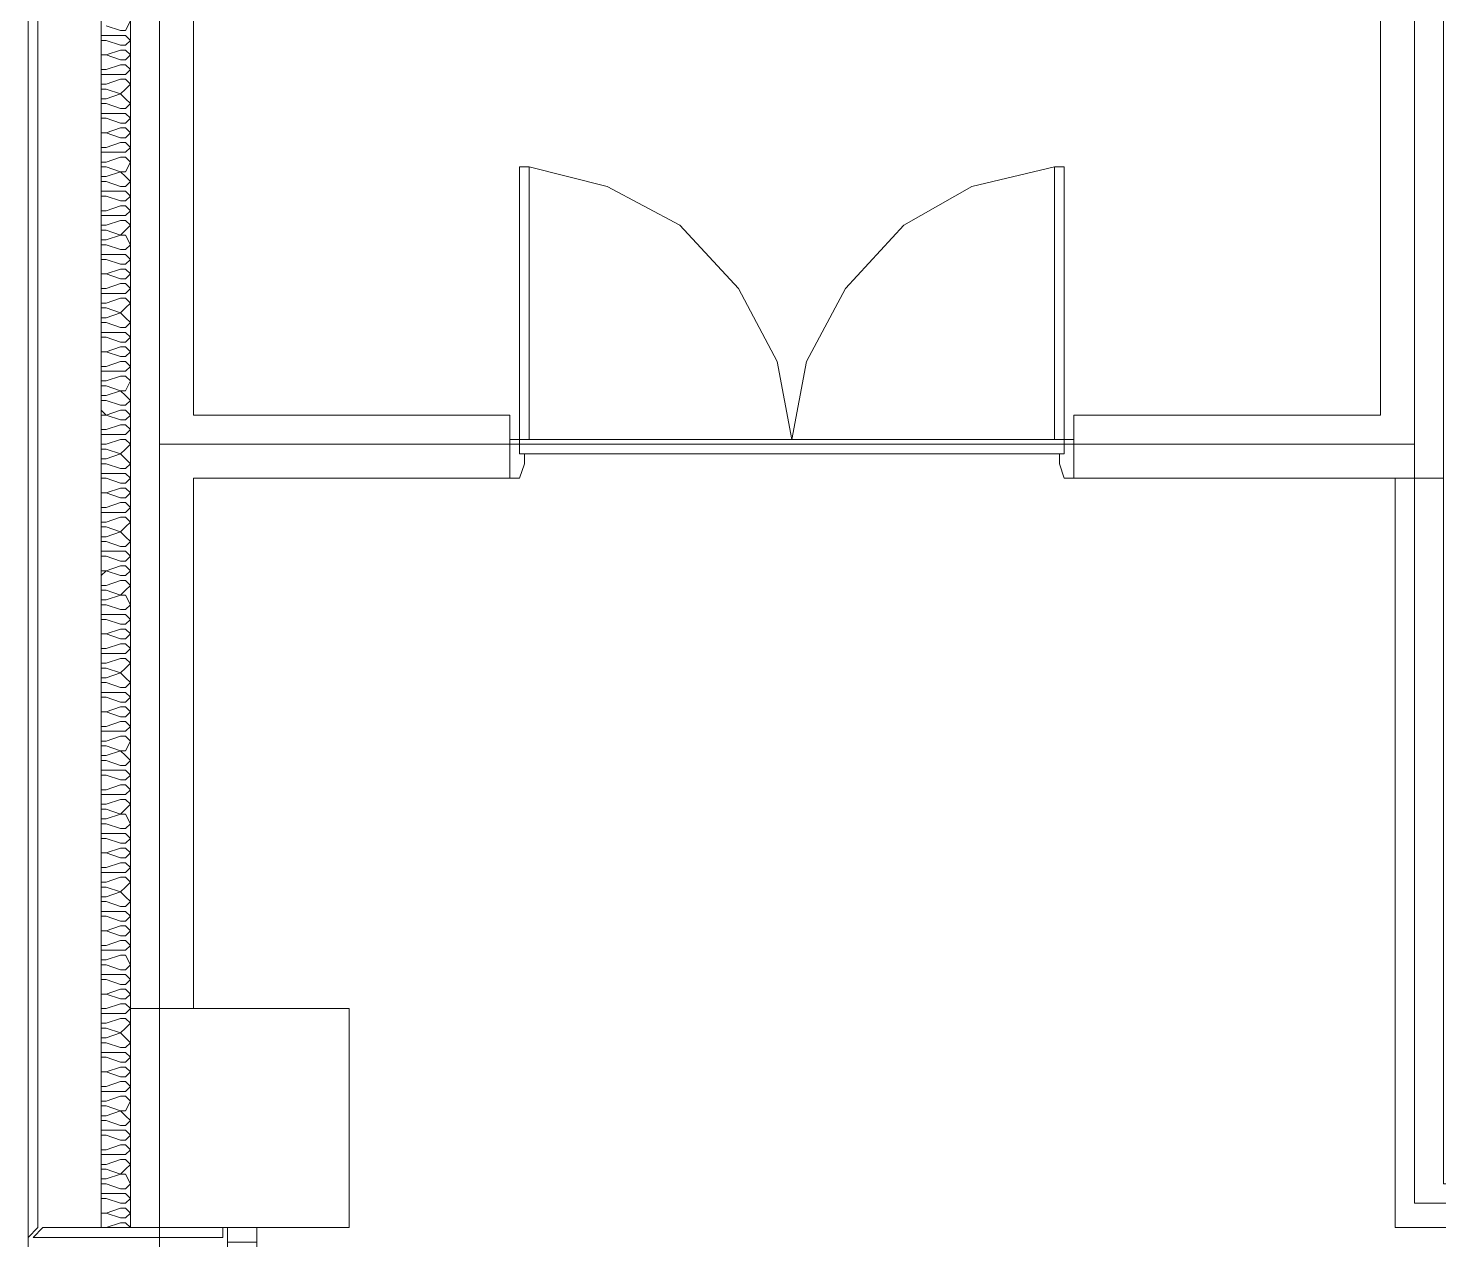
# Model space of a CAD drawing. Header units: millimetres. Extents: x -4005 to 126991, y -1911 to 106703.
# Drawn here: x 18526 to 23034, y 29588 to 33458 of the extents above; entities that cross this region are included whole.
import ezdxf

# ---------------------------------------------------------------- set-up
doc = ezdxf.new("R2010")
doc.units = ezdxf.units.MM
doc.layers.add('PDF_형상', color=7, linetype='Continuous')

msp = doc.modelspace()

# ---------------------------------------------------------------- linework, layer by layer
at = {"layer": 'PDF_형상', "lineweight": 5}
for points in [[(18557.1, 29626.7), (18526, 29595.6), (18526, 39388.8), (18557.1, 39357.7)], [(18852.5, 29626.7), (18852.5, 39077.9), (20158.2, 39077.9), (20158.2, 38875.8), (19256.6, 38875.8), (19256.6, 38673.7), (19054.6, 38673.7), (19054.6, 32222.7), (20065, 32222.7), (20065, 32020.6), (19054.6, 32020.6), (19054.6, 30326.2), (19552, 30326.2), (19552, 29626.7)], [(18945.8, 38969.1), (18945.8, 32129.4), (22956.3, 32129.4), (22956.3, 38969.1)], [(22956.3, 38969.1), (22956.3, 32129.4), (22956.3, 29704.4), (26702.5, 29704.4), (26702.5, 38969.1)], [(18774.8, 33373), (18821.4, 33357.4), (18836.9, 33357.4), (18852.5, 33373), (18836.9, 33388.5), (18821.4, 33388.5)], [(18774.8, 33124.3), (18821.4, 33108.7), (18836.9, 33108.7), (18852.5, 33124.3), (18836.9, 33139.8), (18821.4, 33139.8)], [(20096.1, 32144.9), (20096.1, 33015.4), (20127.1, 33015.4), (20127.1, 32144.9)], [(21837.1, 32144.9), (21837.1, 33015.4), (21806, 33015.4), (21806, 32144.9)], [(18774.8, 32673.5), (18821.4, 32657.9), (18836.9, 32657.9), (18852.5, 32673.5), (18836.9, 32689), (18821.4, 32689)], [(18774.8, 32424.7), (18821.4, 32409.2), (18836.9, 32409.2), (18852.5, 32424.7), (18836.9, 32440.3), (18821.4, 32440.3)], [(18774.8, 32222.7), (18821.4, 32207.1), (18836.9, 32207.1), (18852.5, 32222.7), (18836.9, 32238.2), (18821.4, 32238.2)], [(18774.8, 31974), (18821.4, 31958.4), (18836.9, 31958.4), (18852.5, 31974), (18836.9, 31989.5), (18821.4, 31989.5)], [(18774.8, 31725.2), (18821.4, 31709.7), (18836.9, 31709.7), (18852.5, 31725.2), (18836.9, 31740.8), (18821.4, 31740.8)], [(18774.8, 31523.2), (18821.4, 31507.6), (18836.9, 31507.6), (18852.5, 31523.2), (18836.9, 31538.7), (18821.4, 31538.7)], [(18774.8, 31274.4), (18821.4, 31258.9), (18836.9, 31258.9), (18852.5, 31274.4), (18836.9, 31290), (18821.4, 31290)], [(18774.8, 30823.6), (18821.4, 30808.1), (18836.9, 30808.1), (18852.5, 30823.6), (18836.9, 30839.2), (18821.4, 30839.2)], [(18774.8, 30574.9), (18821.4, 30559.4), (18836.9, 30559.4), (18852.5, 30574.9), (18836.9, 30590.5), (18821.4, 30590.5)], [(18774.8, 30372.8), (18821.4, 30357.3), (18836.9, 30357.3), (18852.5, 30372.8), (18836.9, 30388.4), (18821.4, 30388.4)], [(19552, 30326.2), (19552, 29626.7), (18852.5, 29626.7), (18852.5, 30326.2)], [(18774.8, 30124.1), (18821.4, 30108.6), (18836.9, 30108.6), (18852.5, 30124.1), (18836.9, 30139.7), (18821.4, 30139.7)], [(18774.8, 29673.3), (18821.4, 29657.8), (18836.9, 29657.8), (18852.5, 29673.3), (18836.9, 29688.9), (18821.4, 29688.9)], [(18572.7, 29626.7), (18541.6, 29595.6), (19147.8, 29595.6), (19147.8, 29626.7)], [(19256.6, 29626.7), (19256.6, 29580.1), (19163.4, 29580.1), (19163.4, 29626.7)]]:
    msp.add_lwpolyline(points, close=True, dxfattribs=at)
for points in [[(20158.2, 39171.1), (18759.2, 39171.1), (18759.2, 29626.7)], [(22894.1, 32020.6), (22894.1, 29626.7), (24588.5, 29626.7), (24588.5, 29766.6), (23049.5, 29766.6), (23049.5, 38875.8), (23749.1, 38875.8), (23749.1, 39077.9), (21759.3, 39077.9), (21759.3, 38875.8), (22847.5, 38875.8), (22847.5, 32222.7), (21868.1, 32222.7), (21868.1, 32020.6), (23049.5, 32020.6)], [(49195.7, 20470.9), (45449.4, 20470.9), (41703.2, 20470.9), (37956.9, 20470.9), (34195.1, 20470.9), (30448.8, 20470.9), (26702.5, 20470.9), (22956.3, 20470.9), (22956.3, 24465.9), (18945.8, 24465.9), (18945.8, 32129.4), (18945.8, 38969.1), (22956.3, 38969.1), (26702.5, 38969.1), (30448.8, 38969.1), (34195.1, 38969.1), (37956.9, 38969.1), (41703.2, 38969.1), (45449.4, 38969.1), (49195.7, 38969.1)], [(18852.5, 29626.7), (18836.9, 29642.2), (18821.4, 29642.2), (18774.8, 29626.7), (18759.2, 29626.7), (18759.2, 29642.2), (18759.2, 29657.8), (18759.2, 29673.3), (18774.8, 29673.3), (18759.2, 29673.3), (18759.2, 29688.9), (18759.2, 29704.4), (18759.2, 29720), (18774.8, 29720), (18821.4, 29704.4), (18836.9, 29704.4), (18852.5, 29720), (18836.9, 29735.5), (18821.4, 29735.5), (18774.8, 29735.5), (18759.2, 29735.5), (18759.2, 29751.1), (18759.2, 29766.6), (18774.8, 29766.6), (18821.4, 29751.1), (18836.9, 29751.1), (18852.5, 29766.6), (18836.9, 29797.7), (18821.4, 29797.7), (18774.8, 29782.2), (18759.2, 29782.2), (18759.2, 29797.7), (18759.2, 29813.2), (18774.8, 29813.2), (18821.4, 29797.7), (18836.9, 29813.2), (18852.5, 29828.8), (18836.9, 29844.3), (18821.4, 29844.3), (18774.8, 29828.8), (18759.2, 29828.8), (18759.2, 29844.3), (18759.2, 29859.9), (18774.8, 29859.9), (18821.4, 29859.9), (18836.9, 29859.9), (18852.5, 29875.4), (18836.9, 29891), (18821.4, 29891), (18774.8, 29875.4), (18759.2, 29875.4), (18759.2, 29891), (18759.2, 29906.5), (18759.2, 29922.1), (18774.8, 29922.1), (18821.4, 29906.5), (18836.9, 29906.5), (18852.5, 29922.1), (18836.9, 29937.6), (18821.4, 29937.6), (18774.8, 29937.6), (18759.2, 29937.6), (18759.2, 29953.1), (18759.2, 29968.7), (18774.8, 29968.7), (18821.4, 29953.1), (18836.9, 29953.1), (18852.5, 29968.7), (18836.9, 29984.2), (18821.4, 29999.8), (18774.8, 29984.2), (18759.2, 29984.2), (18759.2, 29999.8), (18759.2, 30015.3), (18774.8, 30015.3), (18821.4, 29999.8), (18836.9, 29999.8), (18852.5, 30030.9), (18836.9, 30046.4), (18821.4, 30046.4), (18774.8, 30030.9), (18759.2, 30030.9), (18759.2, 30046.4), (18759.2, 30062), (18774.8, 30062), (18821.4, 30062), (18836.9, 30062), (18852.5, 30077.5), (18836.9, 30093), (18821.4, 30093), (18774.8, 30077.5), (18759.2, 30077.5), (18759.2, 30093), (18759.2, 30108.6), (18759.2, 30124.1), (18774.8, 30124.1), (18759.2, 30124.1), (18759.2, 30139.7), (18759.2, 30155.2), (18759.2, 30170.8), (18774.8, 30170.8), (18821.4, 30155.2), (18836.9, 30155.2), (18852.5, 30170.8), (18836.9, 30186.3), (18821.4, 30186.3), (18774.8, 30186.3), (18759.2, 30186.3), (18759.2, 30201.9), (18759.2, 30217.4), (18774.8, 30217.4), (18821.4, 30201.9), (18836.9, 30201.9), (18852.5, 30217.4), (18836.9, 30232.9), (18821.4, 30248.5), (18774.8, 30232.9), (18759.2, 30232.9), (18759.2, 30248.5), (18759.2, 30264), (18774.8, 30264), (18821.4, 30248.5), (18836.9, 30264), (18852.5, 30279.6), (18836.9, 30295.1), (18821.4, 30295.1), (18774.8, 30279.6), (18759.2, 30279.6), (18759.2, 30295.1), (18759.2, 30310.7), (18774.8, 30310.7), (18821.4, 30310.7), (18836.9, 30310.7), (18852.5, 30326.2), (18836.9, 30341.8), (18821.4, 30341.8), (18774.8, 30326.2), (18759.2, 30326.2), (18759.2, 30341.8), (18759.2, 30357.3), (18759.2, 30372.8), (18774.8, 30372.8), (18759.2, 30372.8), (18759.2, 30388.4), (18759.2, 30403.9), (18759.2, 30419.5), (18774.8, 30419.5), (18821.4, 30403.9), (18836.9, 30403.9), (18852.5, 30419.5), (18836.9, 30435), (18821.4, 30435), (18774.8, 30435), (18759.2, 30435), (18759.2, 30450.6), (18759.2, 30466.1), (18774.8, 30466.1), (18821.4, 30450.6), (18836.9, 30450.6), (18852.5, 30466.1), (18836.9, 30497.2), (18821.4, 30497.2), (18774.8, 30481.7), (18759.2, 30481.7), (18759.2, 30497.2), (18759.2, 30512.8), (18774.8, 30512.8), (18821.4, 30512.8), (18836.9, 30512.8), (18852.5, 30528.3), (18836.9, 30543.8), (18821.4, 30543.8), (18774.8, 30528.3), (18759.2, 30528.3), (18759.2, 30543.8), (18759.2, 30559.4), (18759.2, 30574.9), (18774.8, 30574.9), (18759.2, 30574.9), (18759.2, 30590.5), (18759.2, 30606), (18759.2, 30621.6), (18774.8, 30621.6), (18821.4, 30606), (18836.9, 30606), (18852.5, 30621.6), (18836.9, 30637.1), (18821.4, 30637.1), (18774.8, 30637.1), (18759.2, 30637.1), (18759.2, 30652.7), (18759.2, 30668.2), (18774.8, 30668.2), (18821.4, 30652.7), (18836.9, 30652.7), (18852.5, 30668.2), (18836.9, 30683.7), (18821.4, 30699.3), (18774.8, 30683.7), (18759.2, 30683.7), (18759.2, 30699.3), (18759.2, 30714.8), (18774.8, 30714.8), (18821.4, 30699.3), (18836.9, 30714.8), (18852.5, 30730.4), (18836.9, 30745.9), (18821.4, 30745.9), (18774.8, 30730.4), (18759.2, 30730.4), (18759.2, 30745.9), (18759.2, 30761.5), (18774.8, 30761.5), (18821.4, 30761.5), (18836.9, 30761.5), (18852.5, 30777), (18836.9, 30792.6), (18821.4, 30792.6), (18774.8, 30777), (18759.2, 30777), (18759.2, 30792.6), (18759.2, 30808.1), (18759.2, 30823.6), (18774.8, 30823.6), (18759.2, 30823.6), (18759.2, 30839.2), (18759.2, 30854.7), (18759.2, 30870.3), (18774.8, 30870.3), (18821.4, 30854.7), (18836.9, 30854.7), (18852.5, 30870.3), (18836.9, 30885.8), (18821.4, 30885.8), (18774.8, 30885.8), (18759.2, 30885.8), (18759.2, 30901.4), (18759.2, 30916.9), (18774.8, 30916.9), (18821.4, 30901.4), (18836.9, 30901.4), (18852.5, 30916.9), (18836.9, 30948), (18821.4, 30948), (18774.8, 30932.5), (18759.2, 30932.5), (18759.2, 30948), (18759.2, 30963.5), (18774.8, 30963.5), (18821.4, 30948), (18836.9, 30963.5), (18852.5, 30979.1), (18836.9, 30994.6), (18821.4, 30994.6), (18774.8, 30979.1), (18759.2, 30979.1), (18759.2, 30994.6), (18759.2, 31010.2), (18774.8, 31010.2), (18821.4, 31010.2), (18836.9, 31010.2), (18852.5, 31025.7), (18836.9, 31041.3), (18821.4, 31041.3), (18774.8, 31025.7), (18759.2, 31025.7), (18759.2, 31041.3), (18759.2, 31056.8), (18759.2, 31072.4), (18774.8, 31072.4), (18821.4, 31056.8), (18836.9, 31056.8), (18852.5, 31072.4), (18836.9, 31087.9), (18821.4, 31087.9), (18774.8, 31087.9), (18759.2, 31087.9), (18759.2, 31103.4), (18759.2, 31119), (18774.8, 31119), (18821.4, 31103.4), (18836.9, 31103.4), (18852.5, 31119), (18836.9, 31134.5), (18821.4, 31150.1), (18774.8, 31134.5), (18759.2, 31134.5), (18759.2, 31150.1), (18759.2, 31165.6), (18774.8, 31165.6), (18821.4, 31150.1), (18836.9, 31150.1), (18852.5, 31181.2), (18836.9, 31196.7), (18821.4, 31196.7), (18774.8, 31181.2), (18759.2, 31181.2), (18759.2, 31196.7), (18759.2, 31212.3), (18774.8, 31212.3), (18821.4, 31212.3), (18836.9, 31212.3), (18852.5, 31227.8), (18836.9, 31243.4), (18821.4, 31243.4), (18774.8, 31227.8), (18759.2, 31227.8), (18759.2, 31243.4), (18759.2, 31258.9), (18759.2, 31274.4), (18774.8, 31274.4), (18759.2, 31274.4), (18759.2, 31290), (18759.2, 31305.5), (18759.2, 31321.1), (18774.8, 31321.1), (18821.4, 31305.5), (18836.9, 31305.5), (18852.5, 31321.1), (18836.9, 31336.6), (18821.4, 31336.6), (18774.8, 31336.6), (18759.2, 31336.6), (18759.2, 31352.2), (18759.2, 31367.7), (18774.8, 31367.7), (18821.4, 31352.2), (18836.9, 31352.2), (18852.5, 31367.7), (18836.9, 31383.3), (18821.4, 31398.8), (18774.8, 31383.3), (18759.2, 31383.3), (18759.2, 31398.8), (18759.2, 31414.3), (18774.8, 31414.3), (18821.4, 31398.8), (18836.9, 31414.3), (18852.5, 31429.9), (18836.9, 31445.4), (18821.4, 31445.4), (18774.8, 31429.9), (18759.2, 31429.9), (18759.2, 31445.4), (18759.2, 31461), (18774.8, 31461), (18821.4, 31461), (18836.9, 31461), (18852.5, 31476.5), (18836.9, 31492.1), (18821.4, 31492.1), (18774.8, 31476.5), (18759.2, 31476.5), (18759.2, 31492.1), (18759.2, 31507.6), (18759.2, 31523.2), (18774.8, 31523.2), (18759.2, 31523.2), (18759.2, 31538.7), (18759.2, 31554.2), (18759.2, 31569.8), (18774.8, 31569.8), (18821.4, 31554.2), (18836.9, 31554.2), (18852.5, 31569.8), (18836.9, 31585.3), (18821.4, 31585.3), (18774.8, 31585.3), (18759.2, 31585.3), (18759.2, 31600.9), (18759.2, 31616.4), (18774.8, 31616.4), (18821.4, 31600.9), (18836.9, 31600.9), (18852.5, 31616.4), (18836.9, 31647.5), (18821.4, 31647.5), (18774.8, 31632), (18759.2, 31632), (18759.2, 31647.5), (18759.2, 31663.1), (18774.8, 31663.1), (18821.4, 31647.5), (18836.9, 31663.1), (18852.5, 31678.6), (18836.9, 31694.1), (18821.4, 31694.1), (18774.8, 31678.6), (18759.2, 31678.6), (18759.2, 31694.1), (18759.2, 31709.7), (18774.8, 31725.2), (18759.2, 31725.2), (18759.2, 31740.8), (18759.2, 31756.3), (18759.2, 31771.9), (18774.8, 31771.9), (18821.4, 31756.3), (18836.9, 31756.3), (18852.5, 31771.9), (18836.9, 31787.4), (18821.4, 31787.4), (18774.8, 31787.4), (18759.2, 31787.4), (18759.2, 31803), (18759.2, 31818.5), (18774.8, 31818.5), (18821.4, 31803), (18836.9, 31803), (18852.5, 31818.5), (18836.9, 31834), (18821.4, 31849.6), (18774.8, 31834), (18759.2, 31834), (18759.2, 31849.6), (18759.2, 31865.1), (18774.8, 31865.1), (18821.4, 31849.6), (18836.9, 31865.1), (18852.5, 31880.7), (18836.9, 31896.2), (18821.4, 31896.2), (18774.8, 31880.7), (18759.2, 31880.7), (18759.2, 31896.2), (18759.2, 31911.8), (18774.8, 31911.8), (18821.4, 31911.8), (18836.9, 31911.8), (18852.5, 31927.3), (18836.9, 31942.9), (18821.4, 31942.9), (18774.8, 31927.3), (18759.2, 31927.3), (18759.2, 31942.9), (18759.2, 31958.4), (18759.2, 31974), (18774.8, 31974), (18759.2, 31974), (18759.2, 31989.5), (18759.2, 32005), (18759.2, 32020.6), (18774.8, 32020.6), (18821.4, 32005), (18836.9, 32005), (18852.5, 32020.6), (18836.9, 32036.1), (18821.4, 32036.1), (18774.8, 32036.1), (18759.2, 32036.1), (18759.2, 32051.7), (18759.2, 32067.2), (18774.8, 32067.2), (18821.4, 32051.7), (18836.9, 32051.7), (18852.5, 32067.2), (18836.9, 32082.8), (18821.4, 32098.3), (18774.8, 32082.8), (18759.2, 32082.8), (18759.2, 32098.3), (18759.2, 32113.9), (18774.8, 32113.9), (18821.4, 32098.3), (18836.9, 32113.9), (18852.5, 32129.4), (18836.9, 32144.9), (18821.4, 32144.9), (18774.8, 32129.4), (18759.2, 32129.4), (18759.2, 32144.9), (18759.2, 32160.5), (18774.8, 32160.5), (18821.4, 32160.5), (18836.9, 32160.5), (18852.5, 32176), (18836.9, 32191.6), (18821.4, 32191.6), (18774.8, 32176), (18759.2, 32176), (18759.2, 32191.6), (18759.2, 32207.1), (18759.2, 32222.7), (18774.8, 32222.7), (18759.2, 32238.2), (18759.2, 32253.8), (18759.2, 32269.3), (18774.8, 32269.3), (18821.4, 32253.8), (18836.9, 32253.8), (18852.5, 32269.3), (18836.9, 32284.8), (18821.4, 32300.4), (18774.8, 32284.8), (18759.2, 32284.8), (18759.2, 32300.4), (18759.2, 32315.9), (18774.8, 32315.9), (18821.4, 32300.4), (18836.9, 32300.4), (18852.5, 32331.5), (18836.9, 32347), (18821.4, 32347), (18774.8, 32331.5), (18759.2, 32331.5), (18759.2, 32347), (18759.2, 32362.6), (18774.8, 32362.6), (18821.4, 32362.6), (18836.9, 32362.6), (18852.5, 32378.1), (18836.9, 32393.7), (18821.4, 32393.7), (18774.8, 32378.1), (18759.2, 32378.1), (18759.2, 32393.7), (18759.2, 32409.2), (18759.2, 32424.7), (18774.8, 32424.7), (18759.2, 32424.7), (18759.2, 32440.3), (18759.2, 32455.8), (18759.2, 32471.4), (18774.8, 32471.4), (18821.4, 32455.8), (18836.9, 32455.8), (18852.5, 32471.4), (18836.9, 32486.9), (18821.4, 32486.9), (18774.8, 32486.9), (18759.2, 32486.9), (18759.2, 32502.5), (18759.2, 32518), (18774.8, 32518), (18821.4, 32502.5), (18836.9, 32502.5), (18852.5, 32518), (18836.9, 32533.6), (18821.4, 32549.1), (18774.8, 32533.6), (18759.2, 32533.6), (18759.2, 32549.1), (18759.2, 32564.7), (18774.8, 32564.7), (18821.4, 32549.1), (18836.9, 32564.7), (18852.5, 32580.2), (18836.9, 32595.7), (18821.4, 32595.7), (18774.8, 32580.2), (18759.2, 32580.2), (18759.2, 32595.7), (18759.2, 32611.3), (18774.8, 32611.3), (18821.4, 32611.3), (18836.9, 32611.3), (18852.5, 32626.8), (18836.9, 32642.4), (18821.4, 32642.4), (18774.8, 32626.8), (18759.2, 32626.8), (18759.2, 32642.4), (18759.2, 32657.9), (18759.2, 32673.5), (18774.8, 32673.5), (18759.2, 32673.5), (18759.2, 32689), (18759.2, 32704.6), (18759.2, 32720.1), (18774.8, 32720.1), (18821.4, 32704.6), (18836.9, 32704.6), (18852.5, 32720.1), (18836.9, 32735.6), (18821.4, 32735.6), (18774.8, 32735.6), (18759.2, 32735.6), (18759.2, 32751.2), (18759.2, 32766.7), (18774.8, 32766.7), (18821.4, 32751.2), (18836.9, 32751.2), (18852.5, 32766.7), (18836.9, 32797.8), (18821.4, 32797.8), (18774.8, 32782.3), (18759.2, 32782.3), (18759.2, 32797.8), (18759.2, 32813.4), (18774.8, 32813.4), (18821.4, 32797.8), (18836.9, 32813.4), (18852.5, 32828.9), (18836.9, 32844.5), (18821.4, 32844.5), (18774.8, 32828.9), (18759.2, 32828.9), (18759.2, 32844.5), (18759.2, 32860), (18774.8, 32860), (18821.4, 32860), (18836.9, 32860), (18852.5, 32875.5), (18836.9, 32891.1), (18821.4, 32891.1), (18774.8, 32875.5), (18759.2, 32875.5), (18759.2, 32891.1), (18759.2, 32906.6), (18759.2, 32922.2), (18774.8, 32922.2), (18821.4, 32906.6), (18836.9, 32906.6), (18852.5, 32922.2), (18836.9, 32937.7), (18821.4, 32937.7), (18774.8, 32937.7), (18759.2, 32937.7), (18759.2, 32953.3), (18759.2, 32968.8), (18774.8, 32968.8), (18821.4, 32953.3), (18836.9, 32953.3), (18852.5, 32968.8), (18836.9, 32984.4), (18821.4, 32999.9), (18774.8, 32984.4), (18759.2, 32984.4), (18759.2, 32999.9), (18759.2, 33015.4), (18774.8, 33015.4), (18821.4, 32999.9), (18836.9, 32999.9), (18852.5, 33031), (18836.9, 33046.5), (18821.4, 33046.5), (18774.8, 33031), (18759.2, 33031), (18759.2, 33046.5), (18759.2, 33062.1), (18774.8, 33062.1), (18821.4, 33062.1), (18836.9, 33062.1), (18852.5, 33077.6), (18836.9, 33093.2), (18821.4, 33093.2), (18774.8, 33077.6), (18759.2, 33077.6), (18759.2, 33093.2), (18759.2, 33108.7), (18759.2, 33124.3), (18774.8, 33124.3), (18759.2, 33124.3), (18759.2, 33139.8), (18759.2, 33155.3), (18759.2, 33170.9), (18774.8, 33170.9), (18821.4, 33155.3), (18836.9, 33155.3), (18852.5, 33170.9), (18836.9, 33186.4), (18821.4, 33186.4), (18774.8, 33186.4), (18759.2, 33186.4), (18759.2, 33202), (18759.2, 33217.5), (18774.8, 33217.5), (18821.4, 33202), (18836.9, 33202), (18852.5, 33217.5), (18836.9, 33233.1), (18821.4, 33248.6), (18774.8, 33233.1), (18759.2, 33233.1), (18759.2, 33248.6), (18759.2, 33264.2), (18774.8, 33264.2), (18821.4, 33248.6), (18836.9, 33264.2), (18852.5, 33279.7), (18836.9, 33295.2), (18821.4, 33295.2), (18774.8, 33279.7), (18759.2, 33279.7), (18759.2, 33295.2), (18759.2, 33310.8), (18774.8, 33310.8), (18821.4, 33310.8), (18836.9, 33310.8), (18852.5, 33326.3), (18836.9, 33341.9), (18821.4, 33341.9), (18774.8, 33326.3), (18759.2, 33326.3), (18759.2, 33341.9), (18759.2, 33357.4), (18759.2, 33373), (18774.8, 33373), (18759.2, 33373), (18759.2, 33388.5), (18759.2, 33404.1), (18759.2, 33419.6), (18774.8, 33419.6), (18821.4, 33404.1), (18836.9, 33404.1), (18852.5, 33419.6), (18836.9, 33435.2), (18821.4, 33435.2), (18774.8, 33435.2), (18759.2, 33435.2), (18759.2, 33450.7), (18759.2, 33466.2)], [(18774.8, 33466.2), (18821.4, 33450.7), (18836.9, 33450.7), (18852.5, 33481.8)], [(21806, 33015.4), (21541.7, 32953.3), (21324.1, 32828.9), (21137.6, 32626.8), (21013.2, 32393.7), (20966.6, 32144.9), (20919.9, 32393.7), (20795.6, 32626.8), (20609, 32828.9), (20375.9, 32953.3), (20127.1, 33015.4)], [(20065, 32129.4), (20065, 32144.9), (20096.1, 32144.9), (20096.1, 32098.3), (20111.6, 32098.3), (20111.6, 32067.2), (20096.1, 32020.6), (20065, 32020.6), (20065, 32036.1)], [(20127.1, 32144.9), (21806, 32144.9)], [(21868.1, 32129.4), (21868.1, 32144.9), (21837.1, 32144.9), (21837.1, 32098.3), (21821.5, 32098.3), (21821.5, 32067.2), (21837.1, 32020.6), (21868.1, 32020.6), (21868.1, 32036.1)], [(49195.7, 29704.4), (45449.4, 29704.4), (41703.2, 29704.4), (37956.9, 29704.4), (34195.1, 29704.4), (30448.8, 29704.4), (26702.5, 29704.4), (22956.3, 29704.4), (22956.3, 32129.4), (18945.8, 32129.4), (18945.8, 24465.9), (22956.3, 24465.9), (22956.3, 27326.1), (26702.5, 27326.1), (30448.8, 27326.1), (34195.1, 27326.1), (37956.9, 27326.1), (41703.2, 27326.1), (45449.4, 27326.1), (49195.7, 27326.1)], [(21821.5, 32098.3), (20111.6, 32098.3)], [(19163.4, 29626.7), (19163.4, 27403.8)], [(19256.6, 29626.7), (19256.6, 27403.8)], [(18526, 27419.4), (18526, 29595.6)]]:
    msp.add_lwpolyline(points, dxfattribs=at)

doc.saveas('drawing.dxf')
